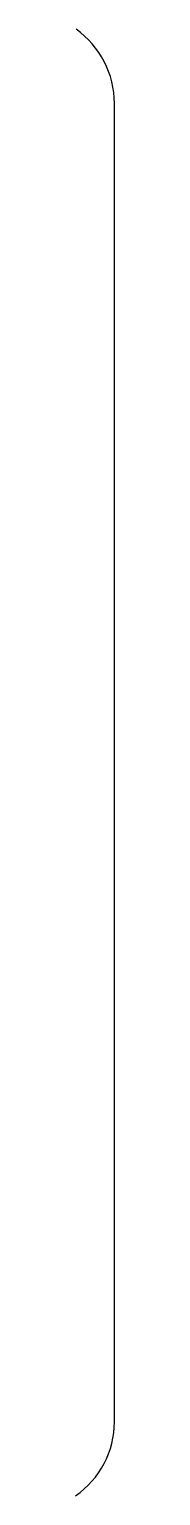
# Model space of a CAD drawing. Header units: millimetres. Extents: x 863 to 5283, y 810 to 2397.
# Drawn here: x 1643.564 to 1643.611, y 1467.104 to 1468.859 of the extents above; entities that cross this region are included whole.
import ezdxf

# ---------------------------------------------------------------- set-up
doc = ezdxf.new("R2010")
doc.units = ezdxf.units.MM
doc.layers.add('Wbudowane', color=175, linetype='Continuous')

# ---------------------------------------------------------------- blocks, each defined once
blk = doc.blocks.new('Z$W@#21058')
for p, q in [((27.4261, 162.5227), (27.4261, 162.9092)), ((27.4261, 161.3286), (27.4261, 162.5227)), ((27.4261, 161.3286), (27.4261, 162.5227))]:
    blk.add_line(p, q)
for centre, radius, start, end in [((27.3177, 162.9067), 0.1085, 0.0646, 54.9665), ((27.3177, 162.9067), 0.1085, 0.062, 54.9683), ((27.3188, 161.3287), 0.1074, 304.4124, 359.9354)]:
    blk.add_arc(centre, radius, start, end)

msp = doc.modelspace()

# ---------------------------------------------------------------- block references
at = {"layer": 'Wbudowane'}
msp.add_blockref('Z$W@#21058', (1616.1848, 1305.8637), dxfattribs=at)

doc.saveas('drawing.dxf')
